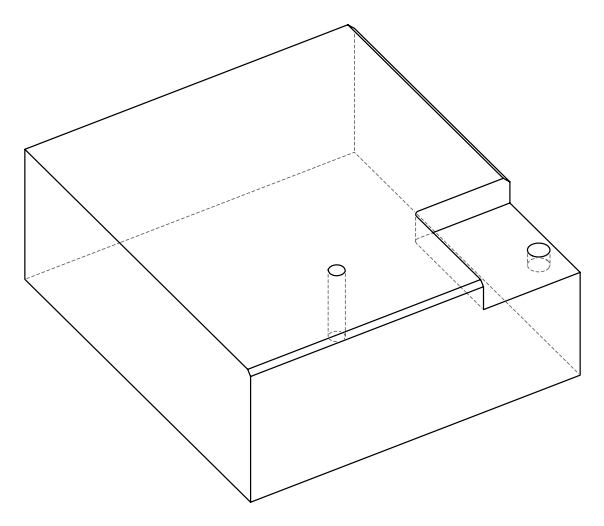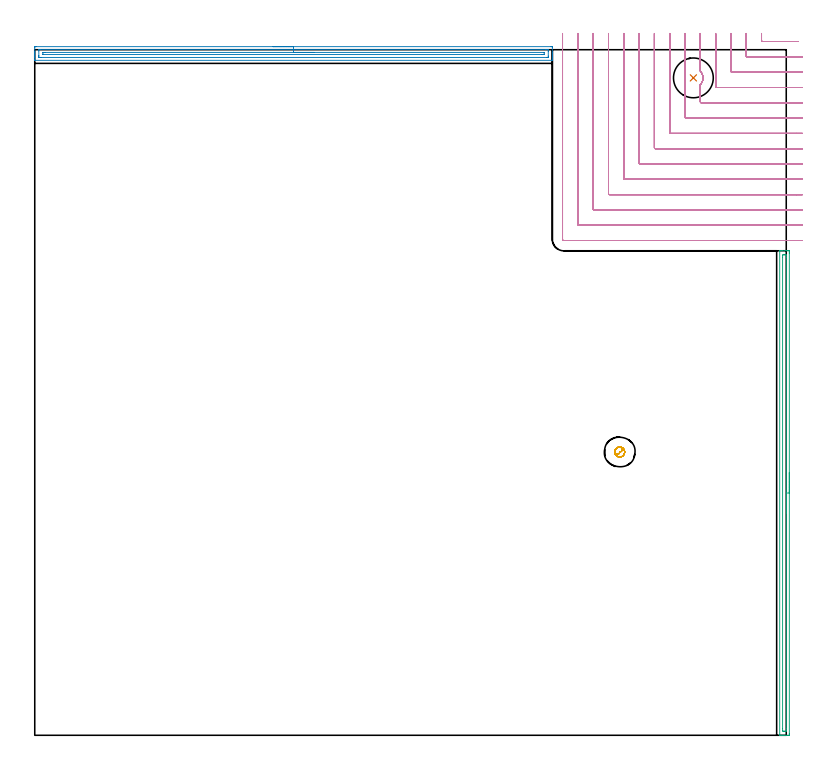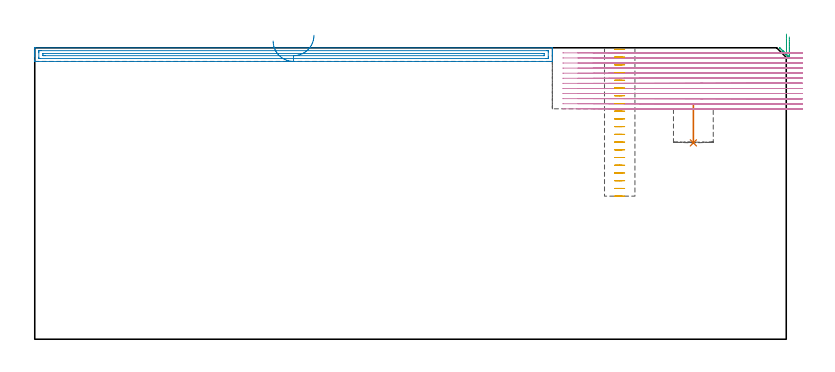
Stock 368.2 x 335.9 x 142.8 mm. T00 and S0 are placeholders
(PLAN: 5 operations, 2 tool changes, 57.8 min)
(1 INDEXABLE_INSERT_DRILL_BLIND_HOLE_FROM_SOLID | STEP1POCKET | NXT0302_010 | 0.08 min | 13832 mm3)
(2 AREA_MILL | FG_CHAMFER_SURFACE | UGT0205_001 | 6.26 min | 5786 mm3)
(3 AREA_MILL_1 | FG_CHAMFER_SURFACE_1 | UGT0205_001 | 3.97 min | 2655 mm3)
(4 MILL_CORNER_NOTCH_RECTANGULAR | CORNER_NOTCH_RECTANGULAR | NXT0201_010 | Follow Part, ap 2.5, ae 75% | 45.37 min | 328318 mm3)
(5 MILL_BLIND_HOLE_FROM_SOLID_MATERIAL | STEP1POCKET_1 | NXT0201_010 | Spiral | 2.15 min | 12633 mm3)
(TOOL NXT0302_010 | Index. Insert Drill 19.5mm [880-D1950L25-05] | D19.5 PA176 FL98 Z2)
(TOOL UGT0205_001 | Chamfer Mill 20 x 3 x 45 deg. | D20 FL50 Z2)
(TOOL NXT0201_010 | ENDMILL 10mm [2P460-1000-NA 1630] | D10 FL30 Z6)
(OP 1 INDEXABLE_INSERT_DRILL_BLIND_HOLE_FROM_SOLID)
G17 G21 G94 G90
T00 M6
G54
G17 G0 G90 X322.7 Y322.1 S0 M3
G43 Z152.8 H1
G94 G81 G98 Z96.2 F250. R114.9
G80
M5
M2
(OP 2 AREA_MILL)
G17 G21 G94 G90
T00 M6
G54
G17 G0 G90 X116.8 Y337.4 S1061 M3
G43 Z152.8 H0
Z146.1
G94 G1 X116.838 Z145.228 F250.
X116.952 Z144.364
X117.141 Z143.512
X117.403 Z142.68
X117.737 Z141.874
X118.14 Z141.1
X118.609 Z140.364
X119.14 Z139.672
X119.729 Z139.029
X120.372 Z138.44
X121.064 Z137.909
X121.8 Z137.44
X122.574 Z137.037
X123.38 Z136.703
X124.212 Z136.441
X125.064 Z136.252
X125.928 Z136.138
X126.8 Z136.1
X253.002
X253.31 Y337.398
X253.59 Y337.393 Z136.103
X253.6 Y337.098 Z136.399
Y334.485 Z139.009
Y333.911 Z139.587
Y333.615 Z139.882
Y333.04 Z140.457
Y332.744 Z140.752
Y332.152 Z141.348
Y331.873 Z141.626
Y330.905 Z142.594
X253.598 Y330.801 Z142.691
X253.59 Y330.703 Z142.788
X253.448 Y330.7 Z142.8
X0.152
X0.01 Y330.703 Z142.788
X0.002 Y330.801 Z142.691
X0. Y330.905 Z142.594
Y331.873 Z141.626
Y332.152 Z141.348
Y332.744 Z140.752
Y333.04 Z140.457
Y333.615 Z139.882
Y333.911 Z139.587
Y334.485 Z139.009
Y335.069 Z138.426
Y336.81 Z136.686
X0.003 Y337.098 Z136.399
X0.01 Y337.393 Z136.103
X0.29 Y337.398 Z136.1
X0.598 Y337.4
X126.8
Y335.986 Z137.514
X250.574
X251.219 Y335.984 Z137.516
X251.469 Y335.982 Z137.518
X251.559 Y335.979 Z137.521
X251.591 Y335.973 Z137.527
X251.593 Y335.955 Z137.545
X251.598 Y335.856 Z137.644
X251.6 Y335.356 Z138.144
Y334.984 Z138.516
Y332.744 Z140.756
Y332.372 Z141.128
X251.597 Y332.247 Z141.253
X251.593 Y332.148 Z141.352
X251.59 Y332.122 Z141.378
X251.579 Y332.12 Z141.38
X251.541 Y332.118 Z141.382
X251.219 Y332.115 Z141.385
X250.971 Y332.114 Z141.386
X3.026
X2.381 Y332.116 Z141.384
X2.131 Y332.118 Z141.382
X2.041 Y332.121 Z141.379
X2.009 Y332.127 Z141.373
X2.007 Y332.145 Z141.355
X2.002 Y332.243 Z141.257
X2. Y332.744 Z140.756
Y333.116 Z140.384
Y335.356 Z138.144
Y335.728 Z137.772
X2.003 Y335.853 Z137.647
X2.007 Y335.951 Z137.549
X2.01 Y335.978 Z137.522
X2.021 Y335.98 Z137.52
X2.059 Y335.982 Z137.518
X2.381 Y335.985 Z137.515
X2.629 Y335.986 Z137.514
X126.8
Y334.572 Z138.928
X249.435 Y334.571 Z138.929
X249.523 Y334.57 Z138.93
X249.58 Y334.566 Z138.934
X249.591 Y334.564 Z138.936
X249.595 Y334.558 Z138.942
X249.598 Y334.539 Z138.961
X249.599 Y334.485 Z139.015
Y334.325 Z139.175
X249.592 Y333.615 Z139.885
X249.59 Y333.54 Z139.96
X249.517 Y333.534 Z139.966
X249.435 Y333.532 Z139.968
X248.631 Y333.529 Z139.971
X248.543 Y333.528 Z139.972
X4.165 Y333.529 Z139.971
X4.077 Y333.53 Z139.97
X4.02 Y333.534 Z139.966
X4.009 Y333.536 Z139.964
X4.005 Y333.542 Z139.958
X4.002 Y333.561 Z139.939
X4.001 Y333.615 Z139.885
Y333.775 Z139.725
X4.008 Y334.485 Z139.015
X4.01 Y334.56 Z138.94
X4.083 Y334.566 Z138.934
X4.165 Y334.568 Z138.932
X4.969 Y334.571 Z138.929
X5.057 Y334.572 Z138.928
X126.8
X127.672 Z138.967
X128.537 Z139.08
X129.388 Z139.269
X130.22 Z139.532
X131.026 Z139.865
X131.8 Z140.268
X132.536 Z140.737
X133.228 Z141.268
X133.871 Z141.857
X134.46 Z142.501
X134.992 Z143.193
X135.46 Z143.928
X135.863 Z144.702
X136.197 Z145.508
X136.459 Z146.34
X136.648 Z147.192
X136.762 Z148.057
X136.8 Z148.928
G0 Z152.8
M5
M2
(OP 3 AREA_MILL_1)
G17 G21 G94 G90
T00 M6
G54
G17 G0 G90 X369.7 Y128.7 S1061 M3
G43 Z152.8 H0
Z148.1
G94 G1 Y128.662 Z147.228 F250.
Y128.548 Z146.363
Y128.359 Z145.512
Y128.097 Z144.68
Y127.763 Z143.874
Y127.36 Z143.1
Y126.891 Z142.364
Y126.36 Z141.672
Y125.771 Z141.029
Y125.128 Z140.44
Y124.436 Z139.908
Y123.7 Z139.44
Y122.926 Z139.037
Y122.12 Z138.703
Y121.288 Z138.441
Y120.436 Z138.252
Y119.572 Z138.138
Y118.7 Z138.1
Y0.911
X369.699 Y0.591 Z138.101
X369.693 Y0.027 Z138.103
X369.691 Y0.007 Z138.105
X369.13 Y0. Z138.665
X368.83 Z138.965
X368.24 Z139.554
X367.639 Z140.158
X367.35 Z140.446
X366.749 Z141.047
X366.46 Z141.335
X365.882 Z141.917
X365.37 Z142.429
X365.04 Z142.75
X365.003 Y0.009 Z142.788
X365. Y0.145 Z142.8
Y237.255
X365.003 Y237.39 Z142.788
X365.039 Y237.393 Z142.753
X365.37 Y237.4 Z142.429
X365.881 Z141.918
X366.46 Z141.335
X367.639 Z140.158
X368.24 Z139.554
X368.83 Z138.965
X369.13 Y237.398 Z138.665
X369.691 Y237.393 Z138.105
X369.693 Y237.373 Z138.103
X369.699 Y236.809 Z138.102
X369.7 Y236.238 Z138.1
Y118.7
X368.286 Z139.514
Y3.219
X368.282 Y2.373 Z139.518
X368.28 Y2.333 Z139.52
X368.24 Y2.01 Z139.56
X367.72 Y2.002 Z140.08
X367.35 Z140.45
X366.83 Y2.003 Z140.97
X366.46 Y2.01 Z141.34
X366.42 Y2.373 Z141.38
X366.417 Y2.416 Z141.383
X366.414 Y3.265 Z141.386
Y3.311
Y234.181
X366.418 Y235.027 Z141.382
X366.42 Y235.067 Z141.38
X366.46 Y235.39 Z141.34
X366.98 Y235.398 Z140.82
X367.35 Z140.45
X367.87 Y235.397 Z139.93
X368.24 Y235.39 Z139.56
X368.28 Y235.027 Z139.52
X368.283 Y234.984 Z139.517
X368.286 Y234.135 Z139.514
Y234.089
Y118.7
Y117.828 Z139.552
Y116.963 Z139.666
Y116.112 Z139.855
Y115.28 Z140.117
Y114.474 Z140.451
Y113.7 Z140.854
Y112.964 Z141.323
Y112.272 Z141.854
Y111.629 Z142.443
Y111.04 Z143.086
Y110.508 Z143.778
Y110.04 Z144.514
Y109.637 Z145.288
Y109.303 Z146.094
Y109.041 Z146.926
Y108.852 Z147.778
Y108.738 Z148.643
Y108.7 Z149.514
G0 Z152.8
M5
M2
(OP 4 MILL_CORNER_NOTCH_RECTANGULAR)
G17 G21 G94 G90
T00 M6
G54
G17 G0 G90 X356.099 Y343.9 S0 M3
G43 Z152.8 H1
Z140.308
G94 G1 X356.1 Y340.9 F250.
Y340.394 F500.
G3 X356.594 Y339.9 R0.5
G1 X371.2
X374.2 F250.
G0 Z152.8
X348.599 Y343.9
Z140.308
G1 X348.6 Y340.9
Y340.394 F500.
Y332.894
G3 X349.094 Y332.4 R0.5
G1 X373.2
X376.2 F250.
G0 Z152.8
X341.099 Y343.9
Z140.308
G1 X341.1 Y340.9
Y332.894 F500.
Y325.394
G3 X341.594 Y324.9 R0.5
G1 X373.2
X376.2 F250.
G0 Z152.8
X333.599 Y343.9
Z140.308
G1 X333.6 Y340.9
Y325.394 F500.
Y317.895
G3 X334.095 Y317.4 R0.5
G1 X373.2
X376.2 F250.
G0 Z152.8
X326.099 Y343.9
Z140.308
G1 X326.1 Y340.9
Y325.41 F500.
G2 X326.242 Y325.258 R4.747
X326.1 Y318.788 R4.747
G1 Y317.895
Y310.395
G3 X326.595 Y309.9 R0.5
G1 X373.2
X376.2 F250.
G0 Z152.8
X318.599 Y343.9
Z140.308
G1 X318.6 Y340.9
Y324.483 F500.
Y321.483 F250.
G0 Z152.8
Y322.711
Z140.308
G1 Y319.711
Y302.895 F500.
G3 X319.095 Y302.4 R0.5
G1 X373.2
X376.2 F250.
G0 Z152.8
X311.098 Y343.9
Z140.308
G1 X311.1 Y340.9
Y302.895 F500.
Y295.395
G3 X311.595 Y294.9 R0.5
G1 X373.2
X376.2 F250.
G0 Z152.8
X303.598 Y343.9
Z140.308
G1 X303.6 Y340.9
Y295.395 F500.
Y287.896
G3 X304.096 Y287.4 R0.5
G1 X373.2
X376.2 F250.
G0 Z152.8
X296.098 Y343.9
Z140.308
G1 X296.1 Y340.9
Y287.896 F500.
Y280.396
G3 X296.596 Y279.9 R0.5
G1 X373.2
X376.2 F250.
G0 Z152.8
X288.597 Y343.9
Z140.308
G1 X288.6 Y340.9
Y280.396 F500.
Y272.896
G3 X289.096 Y272.4 R0.5
G1 X373.2
X376.2 F250.
G0 Z152.8
X281.096 Y343.9
Z140.308
G1 X281.1 Y340.9
Y272.896 F500.
Y265.396
G3 X281.596 Y264.9 R0.5
G1 X373.2
X376.2 F250.
G0 Z152.8
X273.594 Y343.9
Z140.308
G1 X273.6 Y340.9
Y265.396 F500.
Y257.897
G3 X274.097 Y257.4 R0.5
G1 X373.2
X376.2 F250.
G0 Z152.8
X266.089 Y343.9
Z140.308
G1 X266.1 Y340.9
Y257.897 F500.
Y250.397
G3 X266.597 Y249.9 R0.5
G1 X373.2
X376.2 F250.
G0 Z152.8
X258.6 Y343.872
Z140.308
G1 Y340.872
Y242.897 F500.
G3 X259.097 Y242.4 R0.5
G1 X373.2
X376.2 F250.
G0 Z152.8
X356.1 Y343.9
Z137.817
G1 Y340.9
Y340.394 F500.
G3 X356.594 Y339.9 R0.5
G1 X371.2
X374.2 F250.
G0 Z152.8
X348.6 Y343.9
Z137.817
G1 Y340.9
Y332.894 F500.
G3 X349.094 Y332.4 R0.5
G1 X373.2
X376.2 F250.
G0 Z152.8
X341.1 Y343.9
Z137.817
G1 Y340.9
Y325.394 F500.
G3 X341.594 Y324.9 R0.5
G1 X373.2
X376.2 F250.
G0 Z152.8
X333.6 Y343.9
Z137.817
G1 Y340.9
Y317.894 F500.
G3 X334.094 Y317.4 R0.5
G1 X373.2
X376.2 F250.
G0 Z152.8
X326.1 Y343.9
Z137.817
G1 Y340.9
Y325.41 F500.
G2 X326.242 Y325.258 R4.747
X326.1 Y318.788 R4.747
G1 Y317.894
Y310.395
G3 X326.595 Y309.9 R0.5
G1 X373.2
X376.2 F250.
G0 Z152.8
X318.6 Y343.9
Z137.817
G1 Y340.9
Y324.483 F500.
Y321.483 F250.
G0 Z152.8
Y322.711
Z137.817
G1 Y319.711
Y302.895 F500.
G3 X319.095 Y302.4 R0.5
G1 X373.2
X376.2 F250.
G0 Z152.8
X311.1 Y343.9
Z137.817
G1 Y340.9
Y295.395 F500.
G3 X311.595 Y294.9 R0.5
G1 X373.2
X376.2 F250.
G0 Z152.8
X303.6 Y343.9
Z137.817
G1 Y340.9
Y287.896 F500.
G3 X304.096 Y287.4 R0.5
G1 X373.2
X376.2 F250.
G0 Z152.8
X296.1 Y343.9
Z137.817
G1 Y340.9
Y280.396 F500.
G3 X296.596 Y279.9 R0.5
G1 X373.2
X376.2 F250.
G0 Z152.8
X288.6 Y343.9
Z137.817
G1 Y340.9
Y272.896 F500.
G3 X289.096 Y272.4 R0.5
G1 X373.2
X376.2 F250.
G0 Z152.8
X281.1 Y343.9
Z137.817
G1 Y340.9
Y265.396 F500.
G3 X281.596 Y264.9 R0.5
G1 X373.2
X376.2 F250.
G0 Z152.8
X273.6 Y343.9
Z137.817
G1 Y340.9
Y257.896 F500.
G3 X274.096 Y257.4 R0.5
G1 X373.2
X376.2 F250.
G0 Z152.8
X266.1 Y343.9
Z137.817
G1 Y340.9
Y250.397 F500.
G3 X266.597 Y249.9 R0.5
G1 X373.2
X376.2 F250.
G0 Z152.8
X258.6 Y343.9
Z137.817
G1 Y340.9
Y242.897 F500.
G3 X259.097 Y242.4 R0.5
G1 X373.2
X376.2 F250.
G0 Z152.8
X356.1 Y343.9
Z135.325
G1 Y340.9
Y340.394 F500.
G3 X356.594 Y339.9 R0.5
G1 X371.2
X374.2 F250.
G0 Z152.8
X348.6 Y343.9
Z135.325
G1 Y340.9
Y332.894 F500.
G3 X349.094 Y332.4 R0.5
G1 X373.2
X376.2 F250.
G0 Z152.8
X341.1 Y343.9
Z135.325
G1 Y340.9
Y325.394 F500.
G3 X341.594 Y324.9 R0.5
G1 X373.2
X376.2 F250.
G0 Z152.8
X333.6 Y343.9
Z135.325
G1 Y340.9
Y317.894 F500.
G3 X334.094 Y317.4 R0.5
G1 X373.2
X376.2 F250.
G0 Z152.8
X326.1 Y343.9
Z135.325
G1 Y340.9
Y325.41 F500.
G2 X326.242 Y325.258 R4.747
X326.1 Y318.788 R4.747
G1 Y310.395
G3 X326.595 Y309.9 R0.5
G1 X373.2
X376.2 F250.
G0 Z152.8
X318.6 Y343.9
Z135.325
G1 Y340.9
Y324.483 F500.
Y321.483 F250.
G0 Z152.8
Y322.711
Z135.325
G1 Y319.711
Y302.895 F500.
G3 X319.095 Y302.4 R0.5
G1 X373.2
X376.2 F250.
G0 Z152.8
X311.1 Y343.9
Z135.325
G1 Y340.9
Y295.395 F500.
G3 X311.595 Y294.9 R0.5
G1 X373.2
X376.2 F250.
G0 Z152.8
X303.6 Y343.9
Z135.325
G1 Y340.9
Y287.896 F500.
G3 X304.096 Y287.4 R0.5
G1 X373.2
X376.2 F250.
G0 Z152.8
X296.1 Y343.9
Z135.325
G1 Y340.9
Y280.396 F500.
G3 X296.596 Y279.9 R0.5
G1 X373.2
X376.2 F250.
G0 Z152.8
X288.6 Y343.9
Z135.325
G1 Y340.9
Y272.896 F500.
G3 X289.096 Y272.4 R0.5
G1 X373.2
X376.2 F250.
G0 Z152.8
X281.1 Y343.9
Z135.325
G1 Y340.9
Y265.396 F500.
G3 X281.596 Y264.9 R0.5
G1 X373.2
X376.2 F250.
G0 Z152.8
X273.6 Y343.9
Z135.325
G1 Y340.9
Y257.896 F500.
G3 X274.096 Y257.4 R0.5
G1 X373.2
X376.2 F250.
G0 Z152.8
X266.1 Y343.9
Z135.325
G1 Y340.9
Y250.397 F500.
G3 X266.597 Y249.9 R0.5
G1 X373.2
X376.2 F250.
G0 Z152.8
X258.6 Y343.9
Z135.325
G1 Y340.9
Y242.897 F500.
G3 X259.097 Y242.4 R0.5
G1 X373.2
X376.2 F250.
G0 Z152.8
X356.1 Y343.9
Z132.833
G1 Y340.9
Y340.394 F500.
G3 X356.594 Y339.9 R0.5
G1 X371.2
X374.2 F250.
G0 Z152.8
X348.6 Y343.9
Z132.833
G1 Y340.9
Y332.894 F500.
G3 X349.094 Y332.4 R0.5
G1 X373.2
X376.2 F250.
G0 Z152.8
X341.1 Y343.9
Z132.833
G1 Y340.9
Y325.394 F500.
G3 X341.594 Y324.9 R0.5
G1 X373.2
X376.2 F250.
G0 Z152.8
X333.6 Y343.9
Z132.833
G1 Y340.9
Y317.894 F500.
G3 X334.094 Y317.4 R0.5
G1 X373.2
X376.2 F250.
G0 Z152.8
X326.1 Y343.9
Z132.833
G1 Y340.9
Y325.41 F500.
G2 X326.242 Y325.258 R4.747
X326.1 Y318.788 R4.747
G1 Y310.395
G3 X326.595 Y309.9 R0.5
G1 X373.2
X376.2 F250.
G0 Z152.8
X318.6 Y343.9
Z132.833
G1 Y340.9
Y324.484 F500.
Y321.484 F250.
G0 Z152.8
Y322.711
Z132.833
G1 Y319.711
Y302.895 F500.
G3 X319.095 Y302.4 R0.5
G1 X373.2
X376.2 F250.
G0 Z152.8
X311.1 Y343.9
Z132.833
G1 Y340.9
Y295.395 F500.
G3 X311.595 Y294.9 R0.5
G1 X373.2
X376.2 F250.
G0 Z152.8
X303.6 Y343.9
Z132.833
G1 Y340.9
Y287.896 F500.
G3 X304.096 Y287.4 R0.5
G1 X373.2
X376.2 F250.
G0 Z152.8
X296.1 Y343.9
Z132.833
G1 Y340.9
Y280.396 F500.
G3 X296.596 Y279.9 R0.5
G1 X373.2
X376.2 F250.
G0 Z152.8
X288.6 Y343.9
Z132.833
G1 Y340.9
Y272.896 F500.
G3 X289.096 Y272.4 R0.5
G1 X373.2
X376.2 F250.
G0 Z152.8
X281.1 Y343.9
Z132.833
G1 Y340.9
Y265.396 F500.
G3 X281.596 Y264.9 R0.5
G1 X373.2
X376.2 F250.
G0 Z152.8
X273.6 Y343.9
Z132.833
G1 Y340.9
Y257.896 F500.
G3 X274.096 Y257.4 R0.5
G1 X373.2
X376.2 F250.
G0 Z152.8
X266.1 Y343.9
Z132.833
G1 Y340.9
Y250.397 F500.
G3 X266.597 Y249.9 R0.5
G1 X373.2
X376.2 F250.
G0 Z152.8
X258.6 Y343.9
Z132.833
G1 Y340.9
Y242.897 F500.
G3 X259.097 Y242.4 R0.5
G1 X373.2
X376.2 F250.
G0 Z152.8
X356.1 Y343.9
Z130.342
G1 Y340.9
Y340.394 F500.
G3 X356.594 Y339.9 R0.5
G1 X371.2
X374.2 F250.
G0 Z152.8
X348.6 Y343.9
Z130.342
G1 Y340.9
Y332.894 F500.
G3 X349.094 Y332.4 R0.5
G1 X373.2
X376.2 F250.
G0 Z152.8
X341.1 Y343.9
Z130.342
G1 Y340.9
Y325.394 F500.
G3 X341.594 Y324.9 R0.5
G1 X373.2
X376.2 F250.
G0 Z152.8
X333.6 Y343.9
Z130.342
G1 Y340.9
Y317.894 F500.
G3 X334.094 Y317.4 R0.5
G1 X373.2
X376.2 F250.
G0 Z152.8
X326.1 Y343.9
Z130.342
G1 Y340.9
Y325.41 F500.
G2 X326.243 Y325.256 R4.748
X327.346 Y323.065 R4.747
X327.21 Y320.622 R4.747
X326.1 Y318.788 R4.747
G1 Y317.894
Y310.395
G3 X326.595 Y309.9 R0.5
G1 X373.2
X376.2 F250.
G0 Z152.8
X318.6 Y343.9
Z130.342
G1 Y340.9
Y324.484 F500.
Y321.484 F250.
G0 Z152.8
Y322.711
Z130.342
G1 Y319.711
Y302.895 F500.
G3 X319.095 Y302.4 R0.5
G1 X373.2
X376.2 F250.
G0 Z152.8
X311.1 Y343.9
Z130.342
G1 Y340.9
Y295.395 F500.
G3 X311.595 Y294.9 R0.5
G1 X373.2
X376.2 F250.
G0 Z152.8
X303.6 Y343.9
Z130.342
G1 Y340.9
Y287.896 F500.
G3 X304.096 Y287.4 R0.5
G1 X373.2
X376.2 F250.
G0 Z152.8
X296.1 Y343.9
Z130.342
G1 Y340.9
Y280.396 F500.
G3 X296.596 Y279.9 R0.5
G1 X373.2
X376.2 F250.
G0 Z152.8
X288.6 Y343.9
Z130.342
G1 Y340.9
Y272.896 F500.
G3 X289.096 Y272.4 R0.5
G1 X373.2
X376.2 F250.
G0 Z152.8
X281.1 Y343.9
Z130.342
G1 Y340.9
Y265.396 F500.
G3 X281.596 Y264.9 R0.5
G1 X373.2
X376.2 F250.
G0 Z152.8
X273.6 Y343.9
Z130.342
G1 Y340.9
Y257.896 F500.
G3 X274.096 Y257.4 R0.5
G1 X373.2
X376.2 F250.
G0 Z152.8
X266.1 Y343.9
Z130.342
G1 Y340.9
Y250.397 F500.
G3 X266.597 Y249.9 R0.5
G1 X373.2
X376.2 F250.
G0 Z152.8
X258.6 Y343.9
Z130.342
G1 Y340.9
Y242.897 F500.
G3 X259.097 Y242.4 R0.5
G1 X373.2
X376.2 F250.
G0 Z152.8
X356.1 Y343.9
Z127.85
G1 Y340.9
Y340.394 F500.
G3 X356.594 Y339.9 R0.5
G1 X371.2
X374.2 F250.
G0 Z152.8
X348.6 Y343.9
Z127.85
G1 Y340.9
Y332.894 F500.
G3 X349.094 Y332.4 R0.5
G1 X373.2
X376.2 F250.
G0 Z152.8
X341.1 Y343.9
Z127.85
G1 Y340.9
Y325.394 F500.
G3 X341.594 Y324.9 R0.5
G1 X373.2
X376.2 F250.
G0 Z152.8
X333.6 Y343.9
Z127.85
G1 Y340.9
Y317.894 F500.
G3 X334.094 Y317.4 R0.5
G1 X373.2
X376.2 F250.
G0 Z152.8
X326.1 Y343.9
Z127.85
G1 Y340.9
Y325.41 F500.
G2 X326.243 Y325.256 R4.748
X327.346 Y323.065 R4.747
X327.21 Y320.622 R4.747
X326.1 Y318.788 R4.747
G1 Y317.894
Y310.395
G3 X326.595 Y309.9 R0.5
G1 X373.2
X376.2 F250.
G0 Z152.8
X318.6 Y343.9
Z127.85
G1 Y340.9
Y324.483 F500.
Y321.483 F250.
G0 Z152.8
Y322.711
Z127.85
G1 Y319.711
Y302.895 F500.
G3 X319.095 Y302.4 R0.5
G1 X373.2
X376.2 F250.
G0 Z152.8
X311.1 Y343.9
Z127.85
G1 Y340.9
Y295.395 F500.
G3 X311.595 Y294.9 R0.5
G1 X373.2
X376.2 F250.
G0 Z152.8
X303.6 Y343.9
Z127.85
G1 Y340.9
Y287.896 F500.
G3 X304.096 Y287.4 R0.5
G1 X373.2
X376.2 F250.
G0 Z152.8
X296.1 Y343.9
Z127.85
G1 Y340.9
Y280.396 F500.
G3 X296.596 Y279.9 R0.5
G1 X373.2
X376.2 F250.
G0 Z152.8
X288.6 Y343.9
Z127.85
G1 Y340.9
Y272.896 F500.
G3 X289.096 Y272.4 R0.5
G1 X373.2
X376.2 F250.
G0 Z152.8
X281.1 Y343.9
Z127.85
G1 Y340.9
Y265.396 F500.
G3 X281.596 Y264.9 R0.5
G1 X373.2
X376.2 F250.
G0 Z152.8
X273.6 Y343.9
Z127.85
G1 Y340.9
Y257.896 F500.
G3 X274.096 Y257.4 R0.5
G1 X373.2
X376.2 F250.
G0 Z152.8
X266.1 Y343.9
Z127.85
G1 Y340.9
Y250.397 F500.
G3 X266.597 Y249.9 R0.5
G1 X373.2
X376.2 F250.
G0 Z152.8
X258.6 Y343.9
Z127.85
G1 Y340.9
Y242.897 F500.
G3 X259.097 Y242.4 R0.5
G1 X373.2
X376.2 F250.
G0 Z152.8
X356.1 Y343.9
Z125.358
G1 Y340.9
Y340.394 F500.
G3 X356.594 Y339.9 R0.5
G1 X371.2
X374.2 F250.
G0 Z152.8
X348.6 Y343.9
Z125.358
G1 Y340.9
Y332.894 F500.
G3 X349.094 Y332.4 R0.5
G1 X373.2
X376.2 F250.
G0 Z152.8
X341.1 Y343.9
Z125.358
G1 Y340.9
Y325.394 F500.
G3 X341.594 Y324.9 R0.5
G1 X373.2
X376.2 F250.
G0 Z152.8
X333.6 Y343.9
Z125.358
G1 Y340.9
Y317.894 F500.
G3 X334.094 Y317.4 R0.5
G1 X373.2
X376.2 F250.
G0 Z152.8
X326.1 Y343.9
Z125.358
G1 Y340.9
Y325.41 F500.
G2 X326.242 Y325.258 R4.747
X326.1 Y318.788 R4.747
G1 Y310.395
G3 X326.595 Y309.9 R0.5
G1 X373.2
X376.2 F250.
G0 Z152.8
X318.6 Y343.9
Z125.358
G1 Y340.9
Y324.483 F500.
Y321.483 F250.
G0 Z152.8
Y322.711
Z125.358
G1 Y319.711
Y302.895 F500.
G3 X319.095 Y302.4 R0.5
G1 X373.2
X376.2 F250.
G0 Z152.8
X311.1 Y343.9
Z125.358
G1 Y340.9
Y295.395 F500.
G3 X311.595 Y294.9 R0.5
G1 X373.2
X376.2 F250.
G0 Z152.8
X303.6 Y343.9
Z125.358
G1 Y340.9
Y287.896 F500.
G3 X304.096 Y287.4 R0.5
G1 X373.2
X376.2 F250.
G0 Z152.8
X296.1 Y343.9
Z125.358
G1 Y340.9
Y280.396 F500.
G3 X296.596 Y279.9 R0.5
G1 X373.2
X376.2 F250.
G0 Z152.8
X288.6 Y343.9
Z125.358
G1 Y340.9
Y272.896 F500.
G3 X289.096 Y272.4 R0.5
G1 X373.2
X376.2 F250.
G0 Z152.8
X281.1 Y343.9
Z125.358
G1 Y340.9
Y265.396 F500.
G3 X281.596 Y264.9 R0.5
G1 X373.2
X376.2 F250.
G0 Z152.8
X273.6 Y343.9
Z125.358
G1 Y340.9
Y257.896 F500.
G3 X274.096 Y257.4 R0.5
G1 X373.2
X376.2 F250.
G0 Z152.8
X266.1 Y343.9
Z125.358
G1 Y340.9
Y250.397 F500.
G3 X266.597 Y249.9 R0.5
G1 X373.2
X376.2 F250.
G0 Z152.8
X258.6 Y343.9
Z125.358
G1 Y340.9
Y242.897 F500.
G3 X259.097 Y242.4 R0.5
G1 X373.2
X376.2 F250.
G0 Z152.8
X356.1 Y343.9
Z122.867
G1 Y340.9
Y340.394 F500.
G3 X356.594 Y339.9 R0.5
G1 X371.2
X374.2 F250.
G0 Z152.8
X348.6 Y343.9
Z122.867
G1 Y340.9
Y332.894 F500.
G3 X349.094 Y332.4 R0.5
G1 X373.2
X376.2 F250.
G0 Z152.8
X341.1 Y343.9
Z122.867
G1 Y340.9
Y325.394 F500.
G3 X341.594 Y324.9 R0.5
G1 X373.2
X376.2 F250.
G0 Z152.8
X333.6 Y343.9
Z122.867
G1 Y340.9
Y317.894 F500.
G3 X334.094 Y317.4 R0.5
G1 X373.2
X376.2 F250.
G0 Z152.8
X326.1 Y343.9
Z122.867
G1 Y340.9
Y325.41 F500.
G2 X326.242 Y325.258 R4.747
X326.1 Y318.788 R4.747
G1 Y310.395
G3 X326.595 Y309.9 R0.5
G1 X373.2
X376.2 F250.
G0 Z152.8
X318.6 Y343.9
Z122.867
G1 Y340.9
Y324.483 F500.
Y321.483 F250.
G0 Z152.8
Y322.711
Z122.867
G1 Y319.711
Y302.895 F500.
G3 X319.095 Y302.4 R0.5
G1 X373.2
X376.2 F250.
G0 Z152.8
X311.1 Y343.9
Z122.867
G1 Y340.9
Y295.395 F500.
G3 X311.595 Y294.9 R0.5
G1 X373.2
X376.2 F250.
G0 Z152.8
X303.6 Y343.9
Z122.867
G1 Y340.9
Y287.896 F500.
G3 X304.096 Y287.4 R0.5
G1 X373.2
X376.2 F250.
G0 Z152.8
X296.1 Y343.9
Z122.867
G1 Y340.9
Y280.396 F500.
G3 X296.596 Y279.9 R0.5
G1 X373.2
X376.2 F250.
G0 Z152.8
X288.6 Y343.9
Z122.867
G1 Y340.9
Y272.896 F500.
G3 X289.096 Y272.4 R0.5
G1 X373.2
X376.2 F250.
G0 Z152.8
X281.1 Y343.9
Z122.867
G1 Y340.9
Y265.396 F500.
G3 X281.596 Y264.9 R0.5
G1 X373.2
X376.2 F250.
G0 Z152.8
X273.6 Y343.9
Z122.867
G1 Y340.9
Y257.896 F500.
G3 X274.096 Y257.4 R0.5
G1 X373.2
X376.2 F250.
G0 Z152.8
X266.1 Y343.9
Z122.867
G1 Y340.9
Y250.397 F500.
G3 X266.597 Y249.9 R0.5
G1 X373.2
X376.2 F250.
G0 Z152.8
X258.6 Y343.9
Z122.867
G1 Y340.9
Y242.897 F500.
G3 X259.097 Y242.4 R0.5
G1 X373.2
X376.2 F250.
G0 Z152.8
X356.1 Y343.9
Z120.375
G1 Y340.9
Y340.394 F500.
G3 X356.594 Y339.9 R0.5
G1 X371.2
X374.2 F250.
G0 Z152.8
X348.6 Y343.9
Z120.375
G1 Y340.9
Y332.894 F500.
G3 X349.094 Y332.4 R0.5
G1 X373.2
X376.2 F250.
G0 Z152.8
X341.1 Y343.9
Z120.375
G1 Y340.9
Y325.394 F500.
G3 X341.594 Y324.9 R0.5
G1 X373.2
X376.2 F250.
G0 Z152.8
X333.6 Y343.9
Z120.375
G1 Y340.9
Y317.894 F500.
G3 X334.094 Y317.4 R0.5
G1 X373.2
X376.2 F250.
G0 Z152.8
X326.1 Y343.9
Z120.375
G1 Y340.9
Y325.41 F500.
G2 X326.247 Y325.252 R4.749
X327.208 Y320.617 R4.747
X326.1 Y318.788 R4.747
G1 Y317.894
Y310.395
G3 X326.595 Y309.9 R0.5
G1 X373.2
X376.2 F250.
G0 Z152.8
X318.6 Y343.9
Z120.375
G1 Y340.9
Y324.484 F500.
Y321.484 F250.
G0 Z152.8
Y322.711
Z120.375
G1 Y319.711
Y302.895 F500.
G3 X319.095 Y302.4 R0.5
G1 X373.2
X376.2 F250.
G0 Z152.8
X311.1 Y343.9
Z120.375
G1 Y340.9
Y295.395 F500.
G3 X311.595 Y294.9 R0.5
G1 X373.2
X376.2 F250.
G0 Z152.8
X303.6 Y343.9
Z120.375
G1 Y340.9
Y287.896 F500.
G3 X304.096 Y287.4 R0.5
G1 X373.2
X376.2 F250.
G0 Z152.8
X296.1 Y343.9
Z120.375
G1 Y340.9
Y280.396 F500.
G3 X296.596 Y279.9 R0.5
G1 X373.2
X376.2 F250.
G0 Z152.8
X288.6 Y343.9
Z120.375
G1 Y340.9
Y272.896 F500.
G3 X289.096 Y272.4 R0.5
G1 X373.2
X376.2 F250.
G0 Z152.8
X281.1 Y343.9
Z120.375
G1 Y340.9
Y265.396 F500.
G3 X281.596 Y264.9 R0.5
G1 X373.2
X376.2 F250.
G0 Z152.8
X273.6 Y343.9
Z120.375
G1 Y340.9
Y257.896 F500.
G3 X274.096 Y257.4 R0.5
G1 X373.2
X376.2 F250.
G0 Z152.8
X266.1 Y343.9
Z120.375
G1 Y340.9
Y250.397 F500.
G3 X266.597 Y249.9 R0.5
G1 X373.2
X376.2 F250.
G0 Z152.8
X258.6 Y343.9
Z120.375
G1 Y340.9
Y242.897 F500.
G3 X259.097 Y242.4 R0.5
G1 X373.2
X376.2 F250.
G0 Z152.8
X356.1 Y343.9
Z117.883
G1 Y340.9
Y340.394 F500.
G3 X356.594 Y339.9 R0.5
G1 X371.2
X374.2 F250.
G0 Z152.8
X348.6 Y343.9
Z117.883
G1 Y340.9
Y332.894 F500.
G3 X349.094 Y332.4 R0.5
G1 X373.2
X376.2 F250.
G0 Z152.8
X341.1 Y343.9
Z117.883
G1 Y340.9
Y325.394 F500.
G3 X341.594 Y324.9 R0.5
G1 X373.2
X376.2 F250.
G0 Z152.8
X333.6 Y343.9
Z117.883
G1 Y340.9
Y317.894 F500.
G3 X334.094 Y317.4 R0.5
G1 X373.2
X376.2 F250.
G0 Z152.8
X326.1 Y343.9
Z117.883
G1 Y340.9
Y325.41 F500.
G2 X326.247 Y325.252 R4.749
X327.313 Y320.987 R4.747
X326.1 Y318.788 R4.747
G1 Y317.894
Y310.395
G3 X326.595 Y309.9 R0.5
G1 X373.2
X376.2 F250.
G0 Z152.8
X318.6 Y343.9
Z117.883
G1 Y340.9
Y324.484 F500.
Y321.484 F250.
G0 Z152.8
Y322.711
Z117.883
G1 Y319.711
Y302.895 F500.
G3 X319.095 Y302.4 R0.5
G1 X373.2
X376.2 F250.
G0 Z152.8
X311.1 Y343.9
Z117.883
G1 Y340.9
Y295.395 F500.
G3 X311.595 Y294.9 R0.5
G1 X373.2
X376.2 F250.
G0 Z152.8
X303.6 Y343.9
Z117.883
G1 Y340.9
Y287.896 F500.
G3 X304.096 Y287.4 R0.5
G1 X373.2
X376.2 F250.
G0 Z152.8
X296.1 Y343.9
Z117.883
G1 Y340.9
Y280.396 F500.
G3 X296.596 Y279.9 R0.5
G1 X373.2
X376.2 F250.
G0 Z152.8
X288.6 Y343.9
Z117.883
G1 Y340.9
Y272.896 F500.
G3 X289.096 Y272.4 R0.5
G1 X373.2
X376.2 F250.
G0 Z152.8
X281.1 Y343.9
Z117.883
G1 Y340.9
Y265.396 F500.
G3 X281.596 Y264.9 R0.5
G1 X373.2
X376.2 F250.
G0 Z152.8
X273.6 Y343.9
Z117.883
G1 Y340.9
Y257.896 F500.
G3 X274.096 Y257.4 R0.5
G1 X373.2
X376.2 F250.
G0 Z152.8
X266.1 Y343.9
Z117.883
G1 Y340.9
Y250.397 F500.
G3 X266.597 Y249.9 R0.5
G1 X373.2
X376.2 F250.
G0 Z152.8
X258.6 Y343.9
Z117.883
G1 Y340.9
Y242.897 F500.
G3 X259.097 Y242.4 R0.5
G1 X373.2
X376.2 F250.
G0 Z152.8
X356.1 Y343.9
Z115.392
G1 Y340.9
Y340.394 F500.
G3 X356.594 Y339.9 R0.5
G1 X371.2
X374.2 F250.
G0 Z152.8
X348.6 Y343.9
Z115.392
G1 Y340.9
Y332.894 F500.
G3 X349.094 Y332.4 R0.5
G1 X373.2
X376.2 F250.
G0 Z152.8
X341.1 Y343.9
Z115.392
G1 Y340.9
Y325.394 F500.
G3 X341.594 Y324.9 R0.5
G1 X373.2
X376.2 F250.
G0 Z152.8
X333.6 Y343.9
Z115.392
G1 Y340.9
Y317.894 F500.
G3 X334.094 Y317.4 R0.5
G1 X373.2
X376.2 F250.
G0 Z152.8
X326.1 Y343.9
Z115.392
G1 Y340.9
Y325.41 F500.
G2 X326.242 Y325.258 R4.747
X326.1 Y318.788 R4.747
G1 Y317.894
Y310.395
G3 X326.595 Y309.9 R0.5
G1 X373.2
X376.2 F250.
G0 Z152.8
X318.6 Y343.9
Z115.392
G1 Y340.9
Y324.483 F500.
Y321.483 F250.
G0 Z152.8
Y322.711
Z115.392
G1 Y319.711
Y302.895 F500.
G3 X319.095 Y302.4 R0.5
G1 X373.2
X376.2 F250.
G0 Z152.8
X311.1 Y343.9
Z115.392
G1 Y340.9
Y295.395 F500.
G3 X311.595 Y294.9 R0.5
G1 X373.2
X376.2 F250.
G0 Z152.8
X303.6 Y343.9
Z115.392
G1 Y340.9
Y287.896 F500.
G3 X304.096 Y287.4 R0.5
G1 X373.2
X376.2 F250.
G0 Z152.8
X296.1 Y343.9
Z115.392
G1 Y340.9
Y280.396 F500.
G3 X296.596 Y279.9 R0.5
G1 X373.2
X376.2 F250.
G0 Z152.8
X288.6 Y343.9
Z115.392
G1 Y340.9
Y272.896 F500.
G3 X289.096 Y272.4 R0.5
G1 X373.2
X376.2 F250.
G0 Z152.8
X281.1 Y343.9
Z115.392
G1 Y340.9
Y265.396 F500.
G3 X281.596 Y264.9 R0.5
G1 X373.2
X376.2 F250.
G0 Z152.8
X273.6 Y343.9
Z115.392
G1 Y340.9
Y257.896 F500.
G3 X274.096 Y257.4 R0.5
G1 X373.2
X376.2 F250.
G0 Z152.8
X266.1 Y343.9
Z115.392
G1 Y340.9
Y250.397 F500.
G3 X266.597 Y249.9 R0.5
G1 X373.2
X376.2 F250.
G0 Z152.8
X258.6 Y343.9
Z115.392
G1 Y340.9
Y242.897 F500.
G3 X259.097 Y242.4 R0.5
G1 X373.2
X376.2 F250.
G0 Z152.8
X356.1 Y343.9
Z112.9
G1 Y340.9
Y340.394 F500.
G3 X356.594 Y339.9 R0.5
G1 X371.2
X374.2 F250.
G0 Z152.8
X348.6 Y343.9
Z112.9
G1 Y340.9
Y332.894 F500.
G3 X349.094 Y332.4 R0.5
G1 X373.2
X376.2 F250.
G0 Z152.8
X341.1 Y343.9
Z112.9
G1 Y340.9
Y325.394 F500.
G3 X341.594 Y324.9 R0.5
G1 X373.2
X376.2 F250.
G0 Z152.8
X333.6 Y343.9
Z112.9
G1 Y340.9
Y317.894 F500.
G3 X334.094 Y317.4 R0.5
G1 X373.2
X376.2 F250.
G0 Z152.8
X326.1 Y343.9
Z112.9
G1 Y340.9
Y325.41 F500.
G2 X326.242 Y325.258 R4.747
X326.1 Y318.788 R4.747
G1 Y310.395
G3 X326.595 Y309.9 R0.5
G1 X373.2
X376.2 F250.
G0 Z152.8
X318.6 Y343.9
Z112.9
G1 Y340.9
Y324.483 F500.
Y321.483 F250.
G0 Z152.8
Y322.711
Z112.9
G1 Y319.711
Y302.895 F500.
G3 X319.095 Y302.4 R0.5
G1 X373.2
X376.2 F250.
G0 Z152.8
X311.1 Y343.9
Z112.9
G1 Y340.9
Y295.395 F500.
G3 X311.595 Y294.9 R0.5
G1 X373.2
X376.2 F250.
G0 Z152.8
X303.6 Y343.9
Z112.9
G1 Y340.9
Y287.896 F500.
G3 X304.096 Y287.4 R0.5
G1 X373.2
X376.2 F250.
G0 Z152.8
X296.1 Y343.9
Z112.9
G1 Y340.9
Y280.396 F500.
G3 X296.596 Y279.9 R0.5
G1 X373.2
X376.2 F250.
G0 Z152.8
X288.6 Y343.9
Z112.9
G1 Y340.9
Y272.896 F500.
G3 X289.096 Y272.4 R0.5
G1 X373.2
X376.2 F250.
G0 Z152.8
X281.1 Y343.9
Z112.9
G1 Y340.9
Y265.396 F500.
G3 X281.596 Y264.9 R0.5
G1 X373.2
X376.2 F250.
G0 Z152.8
X273.6 Y343.9
Z112.9
G1 Y340.9
Y257.896 F500.
G3 X274.096 Y257.4 R0.5
G1 X373.2
X376.2 F250.
G0 Z152.8
X266.1 Y343.9
Z112.9
G1 Y340.9
Y250.397 F500.
G3 X266.597 Y249.9 R0.5
G1 X373.2
X376.2 F250.
G0 Z152.8
X258.6 Y343.9
Z112.9
G1 Y340.9
Y242.897 F500.
G3 X259.097 Y242.4 R0.5
G1 X373.2
X376.2 F250.
G0 Z152.8
M5
M2
(OP 5 MILL_BLIND_HOLE_FROM_SOLID_MATERIAL)
G17 G21 G94 G90
T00 M6
G54
G17 G0 G90 X286.6 Y138.8 S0 M3
G43 Z152.8 H1
Z142.015
G94 G3 X286.675 Y141.175 R1.189 F250.
X284.155 Y138.954 R2.375
X286.446 Y136.355 R2.45
X284.155 Y138.954 R-2.45
X285.3 Y137.654 R1.225
X286.6 Y138.8 R1.225
G0 Z138.23
G3 X286.675 Y141.175 R1.189
X284.155 Y138.954 R2.375
X286.446 Y136.355 R2.45
X284.155 Y138.954 R-2.45
X285.3 Y137.654 R1.225
X286.6 Y138.8 R1.225
G0 Z134.445
G3 X286.675 Y141.175 R1.189
X284.155 Y138.954 R2.375
X286.446 Y136.355 R2.45
X284.155 Y138.954 R-2.45
X285.3 Y137.654 R1.225
X286.6 Y138.8 R1.225
G0 Z130.66
G3 X286.675 Y141.175 R1.189
X284.155 Y138.954 R2.375
X286.446 Y136.355 R2.45
X284.155 Y138.954 R-2.45
X285.3 Y137.654 R1.225
X286.6 Y138.8 R1.225
G0 Z126.875
G3 X286.675 Y141.175 R1.189
X284.155 Y138.954 R2.375
X286.446 Y136.355 R2.45
X284.155 Y138.954 R-2.45
X285.3 Y137.654 R1.225
X286.6 Y138.8 R1.225
G0 Z123.09
G3 X286.675 Y141.175 R1.189
X284.155 Y138.954 R2.375
X286.446 Y136.355 R2.45
X284.155 Y138.954 R-2.45
X285.3 Y137.654 R1.225
X286.6 Y138.8 R1.225
G0 Z119.305
G3 X286.675 Y141.175 R1.189
X284.155 Y138.954 R2.375
X286.446 Y136.355 R2.45
X284.155 Y138.954 R-2.45
X285.3 Y137.654 R1.225
X286.6 Y138.8 R1.225
G0 Z115.52
G3 X286.675 Y141.175 R1.189
X284.155 Y138.954 R2.375
X286.446 Y136.355 R2.45
X284.155 Y138.954 R-2.45
X285.3 Y137.654 R1.225
X286.6 Y138.8 R1.225
G0 Z111.735
G3 X286.675 Y141.175 R1.189
X284.155 Y138.954 R2.375
X286.446 Y136.355 R2.45
X284.155 Y138.954 R-2.45
X285.3 Y137.654 R1.225
X286.6 Y138.8 R1.225
G0 Z107.95
G3 X286.675 Y141.175 R1.189
X284.155 Y138.954 R2.375
X286.446 Y136.355 R2.45
X284.155 Y138.954 R-2.45
X285.3 Y137.654 R1.225
X286.6 Y138.8 R1.225
G0 Z104.165
G3 X286.675 Y141.175 R1.189
X284.155 Y138.954 R2.375
X286.446 Y136.355 R2.45
X284.155 Y138.954 R-2.45
X285.3 Y137.654 R1.225
X286.6 Y138.8 R1.225
G0 Z100.38
G3 X286.675 Y141.175 R1.189
X284.155 Y138.954 R2.375
X286.446 Y136.355 R2.45
X284.155 Y138.954 R-2.45
X285.3 Y137.654 R1.225
X286.6 Y138.8 R1.225
G0 Z96.595
G3 X286.675 Y141.175 R1.189
X284.155 Y138.954 R2.375
X286.446 Y136.355 R2.45
X284.155 Y138.954 R-2.45
X285.3 Y137.654 R1.225
X286.6 Y138.8 R1.225
G0 Z92.81
G3 X286.675 Y141.175 R1.189
X284.155 Y138.954 R2.375
X286.446 Y136.355 R2.45
X284.155 Y138.954 R-2.45
X285.3 Y137.654 R1.225
X286.6 Y138.8 R1.225
G0 Z89.025
G3 X286.675 Y141.175 R1.189
X284.155 Y138.954 R2.375
X286.446 Y136.355 R2.45
X284.155 Y138.954 R-2.45
X285.3 Y137.654 R1.225
X286.6 Y138.8 R1.225
G0 Z85.24
G3 X286.675 Y141.175 R1.189
X284.155 Y138.954 R2.375
X286.446 Y136.355 R2.45
X284.155 Y138.954 R-2.45
X285.3 Y137.654 R1.225
X286.6 Y138.8 R1.225
G0 Z81.455
G3 X286.675 Y141.175 R1.189
X284.155 Y138.954 R2.375
X286.446 Y136.355 R2.45
X284.155 Y138.954 R-2.45
X285.3 Y137.654 R1.225
X286.6 Y138.8 R1.225
G0 Z77.67
G3 X286.675 Y141.175 R1.189
X284.155 Y138.954 R2.375
X286.446 Y136.355 R2.45
X284.155 Y138.954 R-2.45
X285.3 Y137.654 R1.225
X286.6 Y138.8 R1.225
G0 Z73.885
G3 X286.675 Y141.175 R1.189
X284.155 Y138.954 R2.375
X286.446 Y136.355 R2.45
X284.155 Y138.954 R-2.45
X285.3 Y137.654 R1.225
X286.6 Y138.8 R1.225
G0 Z70.1
G3 X286.675 Y141.175 R1.189
X284.155 Y138.954 R2.375
X286.446 Y136.355 R2.45
X284.155 Y138.954 R-2.45
X285.3 Y137.654 R1.225
X286.6 Y138.8 R1.225
G0 Z152.8
M5
M2
